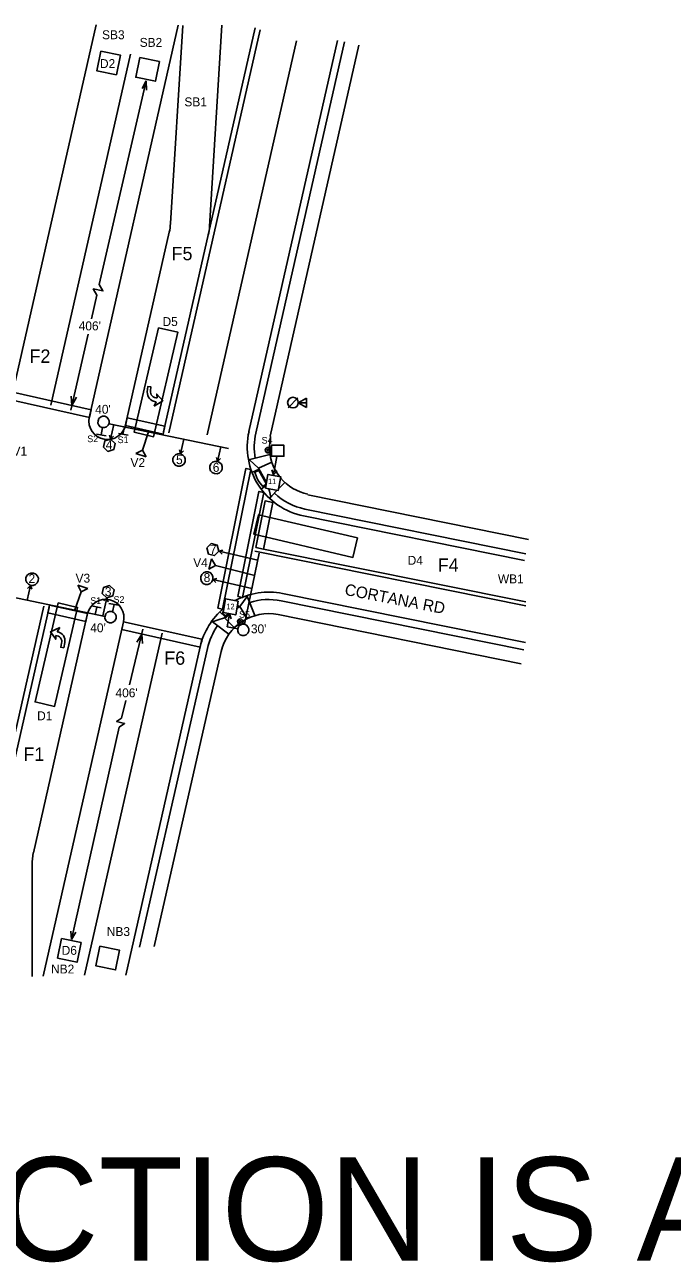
# Model space of a CAD drawing. Extents: x 2 to 756, y 30 to 956.
# Drawn here: x 202.5 to 390.4, y 597.3 to 956 of the extents above; entities that cross this region are included whole.
import ezdxf

# ---------------------------------------------------------------- set-up
doc = ezdxf.new("R2010")
doc.units = 0
doc.layers.add('TSI Intersection', color=7, linetype='Continuous')
doc.layers.add('TSI Signal', color=7, linetype='Continuous')

msp = doc.modelspace()

# ---------------------------------------------------------------- linework, layer by layer
at = {"layer": 'TSI Intersection'}
for p, q in [((199.02, 849.5), (223.19, 956.04)), ((221.18, 842.07), (247.02, 955.93)), ((242.79, 838.05), (269.36, 955.12)), ((244.31, 837.73), (270.83, 954.61)), ((244.77, 898.39), (248.33, 955.8)), ((256.1, 897.6), (259.71, 955.93)), ((255.4, 837.16), (281.31, 951.34)), ((267.55, 838.13), (293.27, 951.49)), ((269.53, 837.68), (295.26, 951.04)), ((210.1, 845.8), (233.19, 947.55)), ((273.69, 836.73), (299.42, 950.1)), ((231.66, 839.69), (244.42, 895.92)), ((240.66, 846.77), (240.05, 845.48)), ((267.39, 829.88), (273.63, 831.51)), ((270.35, 827.48), (267.7, 829.96)), ((270.53, 827.17), (268.42, 826.27)), ((272.53, 822.62), (271.09, 821.44)), ((273.3, 821.53), (273.46, 820.8)), ((277.94, 823.39), (276.14, 821.5)), ((273.46, 820.8), (273.84, 819.09)), ((274.18, 819.44), (273.51, 818.74)), ((275.76, 821.1), (274.18, 819.44)), ((348.68, 806.84), (284.6, 819.8)), ((347.85, 802.71), (283.77, 815.66)), ((347.44, 800.72), (283.37, 813.67)), ((347.82, 788.78), (271.77, 804.07)), ((347.91, 787.57), (269.27, 803.47)), ((264.91, 787.43), (267.05, 790.35)), ((266.96, 790.58), (269.27, 784.76)), ((347.76, 776.92), (277.27, 791.17)), ((184.46, 683.72), (208.01, 787.53)), ((185.97, 683.38), (209.62, 787.16)), ((260.69, 784.34), (259.07, 785.89)), ((263.52, 789.12), (263.52, 789.13)), ((264.17, 787.45), (264.13, 787.22)), ((264.62, 787.21), (264.25, 787.86)), ((347.33, 774.83), (276.85, 789.07)), ((204.99, 715.99), (220.73, 785.36)), ((207.87, 680.25), (231.18, 782.99)), ((257.39, 782.65), (256.74, 783.14)), ((258.65, 783.53), (257, 782.94)), ((261.75, 779.41), (257.39, 782.65)), ((260.44, 784.16), (258.65, 783.53)), ((346.52, 770.8), (276.03, 785.05)), ((211.89, 780.08), (212.64, 781.29)), ((219.87, 680.58), (242.35, 779.63)), ((231.8, 680.57), (253.39, 775.72)), ((235.83, 688.69), (255.48, 775.25)), ((240.08, 688.84), (259.48, 774.34)), ((204.61, 712.56), (204.61, 680.19))]:
    msp.add_line(p, q, dxfattribs=at)
for points in [[(238.96, 849.93), (239.07, 851.08), (238.2, 851.15), (238.03, 849.59)], [(240.05, 845.48), (242.6, 847.06), (240.8, 849), (240.93, 847.89)], [(274.18, 829.23), (270.35, 827.48), (272.66, 823.35)], [(269.24, 826.37), (270.39, 826.81), (272.55, 823.06), (271.53, 822.19)], [(276.22, 825.12), (276.31, 825.19)], [(261.66, 785.36), (260.78, 784.71), (259.8, 785.61)], [(259.8, 785.61), (260.78, 784.71), (261.66, 785.36)], [(260.07, 785.91), (260.02, 785.67), (261.66, 785.36)], [(261.66, 785.36), (260.02, 785.67), (260.07, 785.91)], [(267.06, 783.9), (264.91, 787.43), (264.05, 786.8)], [(264.17, 787.45), (264.25, 787.31), (264.13, 787.22)], [(264.13, 787.22), (264.25, 787.31), (264.17, 787.45)], [(262, 785.3), (260.44, 784.16), (263.33, 781.26)], [(212.64, 781.29), (209.92, 780.03), (211.48, 777.89), (211.49, 779)], [(213.2, 776.74), (212.95, 775.61), (213.8, 775.43), (214.16, 776.96)]]:
    msp.add_lwpolyline(points, dxfattribs=at)
for points in [[(199.01, 849.54), (221.79, 844.45), (221.28, 842.18), (198.5, 847.27)], [(232.21, 842.11), (243.16, 839.67), (242.65, 837.4), (231.7, 839.84)], [(258.47, 786.88), (266.65, 827.42), (268.06, 827.14), (259.88, 786.59)], [(264.3, 790.29), (270.45, 820.77), (271.86, 820.48), (265.71, 790.01)], [(269.49, 804.53), (272.21, 818.03), (274.49, 817.57), (271.77, 804.07)], [(209.7, 787.83), (220.73, 785.36), (220.22, 783.05), (209.18, 785.52)], [(231.18, 782.99), (253.89, 777.92), (253.39, 775.64), (230.68, 780.72)]]:
    msp.add_lwpolyline(points, close=True, dxfattribs=at)
for centre, radius, start, end in [((229.3, 899.35), 15.51, 347.2151, 356.4536), ((240.62, 898.56), 15.51, 347.2151, 356.4536), ((241.16, 849.61), 3.13, 180.4232, 218.5401), ((240.67, 849.37), 2.6, 221.0489, 269.632), ((240.78, 849.72), 1.83, 173.2326, 274.6898), ((226.49, 841.19), 5.4, 169.4703, 349.4703), ((287.4, 833.62), 20.35, 167.2151, 258.5744), ((287.4, 833.62), 18.32, 167.2151, 190.1388), ((287.4, 833.62), 13.93, 167.2151, 217.7667), ((279.36, 829.2), 10.51, 195.6081, 221.8115), ((287.4, 833.62), 13.93, 219.806, 258.5744), ((287.4, 833.62), 18.32, 227.0469, 258.5744), ((225.94, 784.12), 5.35, 346.5943, 166.5943), ((273.24, 771.22), 20.35, 78.5744, 118.4769), ((273.24, 771.22), 18.21, 78.5744, 107.5324), ((273.24, 771.22), 20.35, 129.7288, 167.2151), ((267.7, 778.69), 10.51, 136.564, 138.7642), ((267.7, 778.69), 10.51, 136.564, 138.7642), ((273.24, 771.22), 14.11, 78.5744, 167.2151), ((211.42, 777.17), 1.83, 346.3377, 87.7948), ((211.56, 777.5), 2.6, 34.154, 82.7371), ((211.04, 777.32), 3.13, 353.5283, 31.6451), ((273.24, 771.22), 18.21, 144.2582, 167.2151), ((220.11, 712.56), 15.51, 167.2151, 180)]:
    msp.add_arc(centre, radius, start, end, dxfattribs=at)
at = {"layer": 'TSI Signal'}
for p, q in [((224.11, 880.75), (237.7, 939.74)), ((237.71, 939.74), (236.53, 937.54)), ((237.71, 939.74), (237.86, 937.11)), ((221.87, 870.8), (223.43, 877.69)), ((215.86, 844.35), (220.87, 866.39)), ((216.17, 845.71), (215.93, 848.37)), ((216.16, 845.71), (217.55, 848.05)), ((281.69, 847.87), (278.93, 845)), ((284.22, 847.81), (281.82, 846.44)), ((284.22, 846.45), (284.22, 847.81)), ((281.82, 846.44), (284.22, 846.45)), ((281.82, 846.44), (284.22, 845.1)), ((284.22, 845.1), (284.22, 846.45)), ((261.6, 833.22), (226.97, 840.4)), ((227.41, 835.91), (228.38, 840.16)), ((231.39, 839.48), (230.98, 837.35)), ((223.35, 837.38), (226.15, 836.83)), ((225.08, 839.27), (224.67, 837.14)), ((227.41, 835.91), (227.09, 837.05)), ((227.41, 835.91), (228.29, 836.78)), ((229.66, 837.59), (232.46, 837.05)), ((238.4, 837.99), (236.69, 832.71)), ((247.7, 831.63), (248.67, 835.89)), ((236.69, 832.71), (234.74, 831.71)), ((236.69, 832.71), (237.69, 830.76)), ((247.7, 831.63), (247.38, 832.78)), ((247.7, 831.63), (248.58, 832.5)), ((258.41, 829.44), (259.38, 833.69)), ((273.88, 833.78), (273.88, 831.65)), ((234.74, 831.71), (237.69, 830.76)), ((258.41, 829.44), (258.09, 830.58)), ((258.41, 829.44), (259.29, 830.31)), ((274.68, 825.57), (275.61, 830.91)), ((274.68, 825.57), (274.15, 827.03)), ((274.68, 825.57), (275.76, 826.75)), ((258.86, 803.44), (260, 803.76)), ((256.69, 801.2), (255.93, 798.2)), ((257.81, 799.32), (256.69, 801.2)), ((258.86, 803.44), (270.14, 800.88)), ((258.86, 803.44), (259.73, 802.56)), ((266.24, 782.26), (270.55, 802.82)), ((257.81, 799.32), (255.93, 798.2)), ((269.21, 796.41), (257.81, 799.32)), ((204.19, 793.53), (203.22, 789.27)), ((204.19, 793.53), (203.31, 792.65)), ((204.19, 793.53), (204.51, 792.38)), ((218.85, 791.65), (217.88, 793.62)), ((220.82, 792.61), (217.88, 793.62)), ((257.1, 795.19), (258.24, 795.52)), ((257.1, 795.2), (268.41, 792.63)), ((257.1, 795.19), (257.97, 794.32)), ((189.47, 792.09), (225.86, 784.54)), ((217.04, 786.41), (218.85, 791.65)), ((218.85, 791.65), (220.82, 792.61)), ((226.33, 789.93), (225.15, 784.69)), ((226.34, 789.94), (225.46, 789.07)), ((226.34, 789.94), (226.66, 788.79)), ((224.68, 787.01), (221.88, 787.56)), ((222.95, 785.12), (223.36, 787.25)), ((229.71, 787.77), (226.92, 788.31)), ((227.99, 785.88), (228.4, 788.01)), ((261.9, 785.28), (260.81, 784.11)), ((261.9, 785.28), (261.19, 781.48)), ((261.9, 785.28), (262.41, 783.81)), ((266.27, 782.58), (264.25, 781.91)), ((232.89, 764.67), (236.77, 780.79)), ((236.42, 779.41), (234.99, 777.08)), ((236.42, 779.41), (236.7, 776.66)), ((261.19, 781.48), (264.28, 780.94)), ((230.58, 755.02), (231.8, 760.15)), ((216.05, 690.87), (229.92, 752.47)), ((216.04, 690.88), (215.88, 693.33)), ((216.05, 690.87), (217.27, 692.99))]:
    msp.add_line(p, q, dxfattribs=at)
for points in [[(224.56, 948.42), (230.26, 947.26), (229.09, 941.56), (223.4, 942.72)], [(235.84, 946.54), (241.54, 945.38), (240.38, 939.68), (234.68, 940.84)], [(241.27, 868.22), (246.94, 866.9), (239.86, 836.62), (234.2, 837.94)], [(225.3, 833.61), (226.64, 832.38), (228.36, 832.93), (228.76, 834.69), (227.42, 835.92), (225.7, 835.38)], [(274.05, 830.94), (274.05, 834.16), (277.67, 834.16), (277.67, 830.94)], [(272.37, 821.69), (273.06, 825.67), (276.75, 825.03), (276.06, 821.05)], [(299, 807.31), (297.68, 801.65), (269, 808.35), (270.32, 814.01)], [(255.34, 804.37), (255.83, 802.62), (257.58, 802.17), (258.85, 803.46), (258.36, 805.21), (256.61, 805.66)], [(225, 791.15), (226.33, 789.93), (228.06, 790.47), (228.45, 792.24), (227.12, 793.46), (225.39, 792.92)], [(264.45, 788.95), (263.71, 784.98), (260.02, 785.67), (260.76, 789.63)], [(212.17, 788.44), (217.83, 787.12), (211.13, 758.43), (205.47, 759.76)], [(213.16, 691.16), (218.86, 690), (217.7, 684.3), (212, 685.47)], [(224.32, 688.91), (230.02, 687.75), (228.86, 682.05), (223.16, 683.21)]]:
    msp.add_lwpolyline(points, close=True, dxfattribs=at)
for points in [[(223.43, 877.69), (222.36, 879.48), (225.15, 878.89), (224.11, 880.75)], [(230.58, 755.02), (229.15, 754.09), (231.46, 753.51), (229.92, 752.47)]]:
    msp.add_lwpolyline(points, dxfattribs=at)
for centre, radius in [((280.31, 846.5), 1.54), ((273.08, 832.73), 0.807), ((273.08, 832.73), 0.291), ((265.02, 783.01), 0.807), ((265.02, 783.01), 0.291)]:
    msp.add_circle(centre, radius, dxfattribs=at)
for centre, major_axis in [((225.35, 840.91), (-0.34, -1.65)), ((247.26, 829.86), (-1.81, 0.41)), ((257.97, 827.67), (-1.81, 0.41)), ((204.62, 795.29), (1.81, -0.41)), ((255.33, 795.63), (0.41, 1.81)), ((227.38, 784.32), (0.34, 1.65)), ((265.88, 780.61), (0.34, 1.65))]:
    msp.add_ellipse(centre, major_axis=major_axis, ratio=0.968348, dxfattribs=at)

# ---------------------------------------------------------------- texts
at = {"layer": 'TSI Intersection'}
for s, height, rotation, p in [('SB3', 2.585, 360, (224.93, 951.84)), ('SB2', 2.585, 360, (235.84, 949.63)), ('SB1', 2.585, 360, (248.82, 932.39)), ('F5', 3.878, 360, (245.1, 887.78)), ('F2', 3.878, 360, (203.88, 858.03)), ('F4', 3.878, 360, (322.31, 797.47)), ('WB1', 2.585, 360, (339.77, 794.11)), ('CORTANA RD', 3.334, 349.0992, (295.13, 790.79)), ('F6', 3.878, 360, (242.98, 770.52)), ('F1', 3.878, 360, (202.11, 742.66)), ('NB3', 2.585, 360, (226.31, 691.88)), ('NB2', 2.585, 360, (210.14, 681.02))]:
    msp.add_text(s, height=height, rotation=rotation, dxfattribs=at).set_placement(p)
msp.add_text('INTERSECTION IS AN EXAMPLE ONLY', height=30.006, dxfattribs=at).set_placement((21.05, 597.74))
at = {"layer": 'TSI Signal'}
for s, height, rotation, p in [('D2', 2.585, 360, (224.32, 943.48)), ("406'", 2.585, 360, (218.15, 867.45)), ('D5', 2.585, 360, (242.47, 868.7)), ("40'", 2.585, 360, (222.94, 843.27)), ('S2', 1.939, 360, (220.64, 835.04)), ('S1', 1.939, 360, (229.44, 834.76)), ('S4', 1.939, 360, (271.21, 834.62)), ('V1', 2.585, 360, (198.95, 831.17)), ('4', 2.59, 360, (226, 832.99)), ('V2', 2.585, 360, (233.17, 827.82)), ('5', 2.59, 360, (246.39, 828.68)), ('6', 2.59, 360, (257.04, 826.45)), ('11', 1.6, 359.3884, (273.08, 822.9)), ('7', 2.59, 360, (256.19, 802.59)), ('V4', 2.585, 360, (251.38, 798.82)), ('D4', 2.585, 360, (313.58, 799.5)), ('2', 2.59, 360, (203.58, 794.18)), ('V3', 2.585, 360, (217.24, 794.32)), ('8', 2.59, 360, (254.4, 794.49)), ('3', 2.59, 360, (225.73, 790.42)), ('S1', 1.939, 360, (221.5, 788.14)), ('S2', 1.939, 360, (228.24, 788.45)), ('12', 1.6, 360, (261, 786.61)), ('S5', 1.939, 360, (264.67, 784.14)), ("40'", 2.585, 360, (221.51, 779.93)), ("30'", 2.585, 360, (268.11, 779.64)), ("406'", 2.585, 360, (228.83, 761.09)), ('D1', 2.585, 360, (206.09, 754.42)), ('D6', 2.585, 360, (213.21, 686.44))]:
    msp.add_text(s, height=height, rotation=rotation, dxfattribs=at).set_placement(p)

doc.saveas('drawing.dxf')
